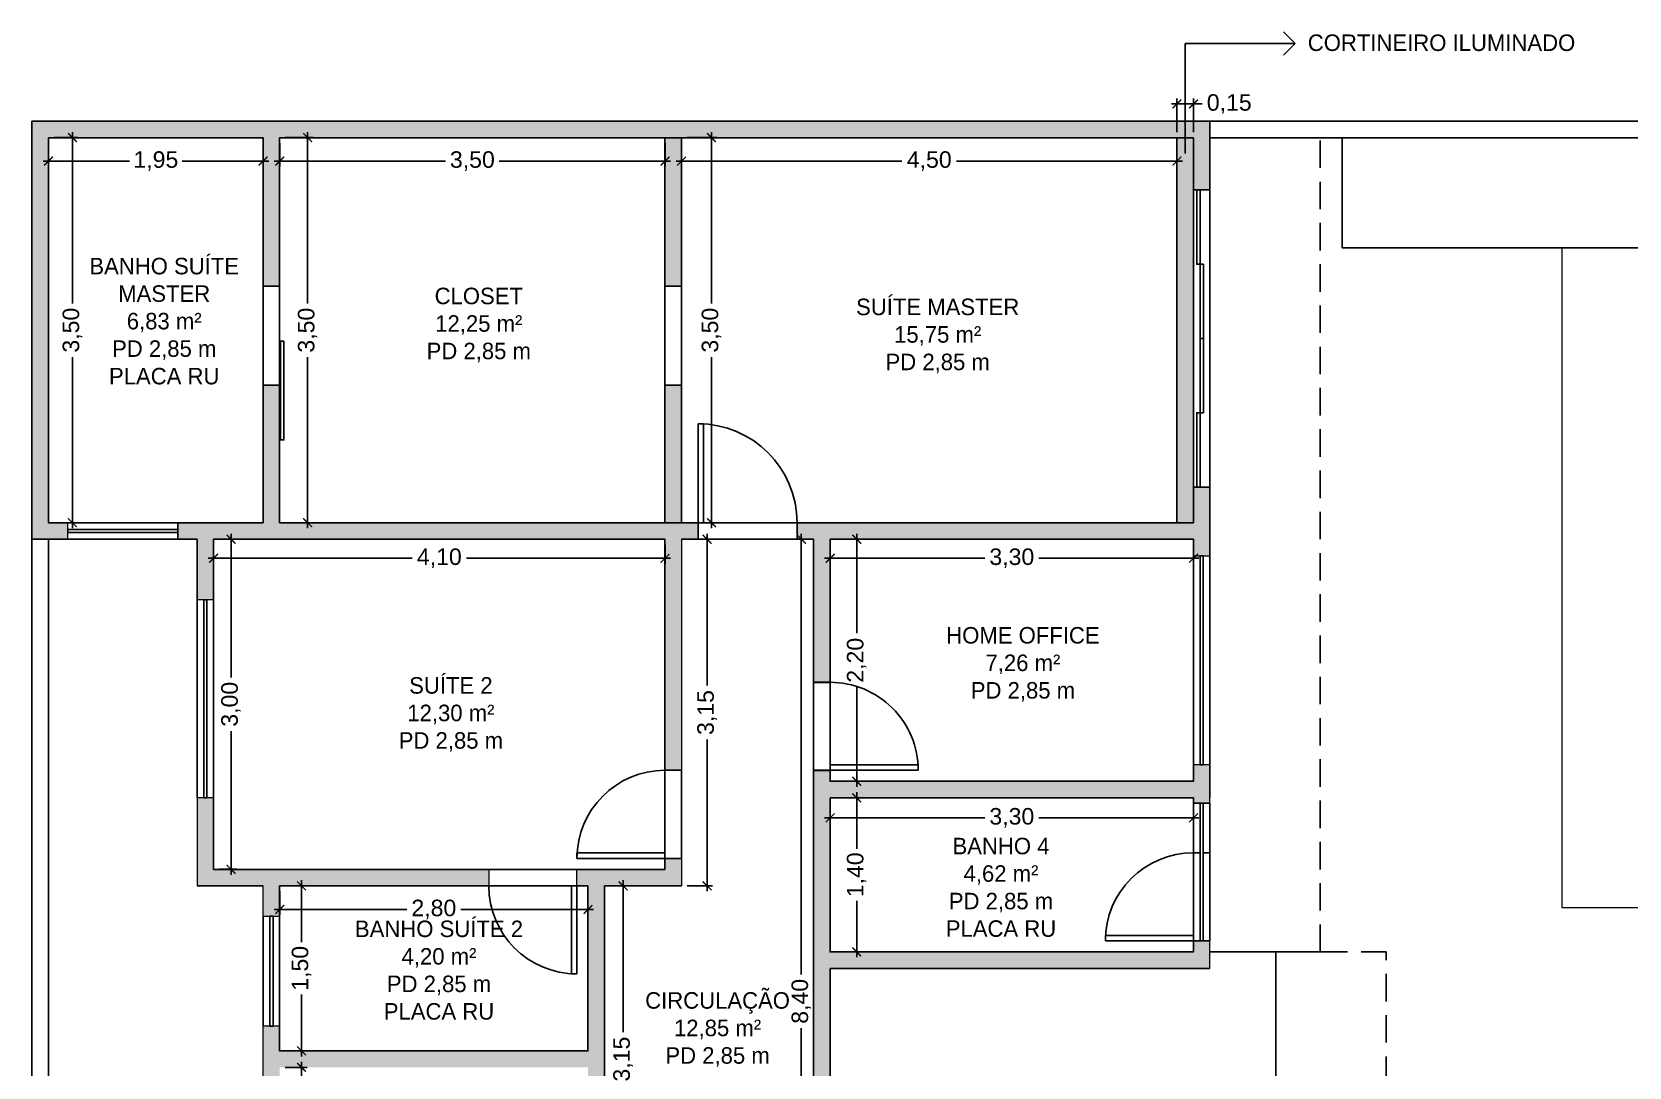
# Model space of a CAD drawing. Header units: metres. Extents: x 2690 to 3939, y 743 to 1123.
# Drawn here: x 3864.04 to 3878.55, y 791.44 to 800.85 of the extents above; entities that cross this region are included whole.
import ezdxf

# ---------------------------------------------------------------- set-up
doc = ezdxf.new("R2010")
doc.units = ezdxf.units.M
doc.set_wipeout_variables(frame=1)
doc.header["$PDMODE"] = 35
doc.linetypes.add('CYPELINEA', pattern=[0])
doc.linetypes.add('HIDDEN', pattern=[0.375, 0.25, -0.125])
for name, color, linetype in [('0-MOLDURA', 2, 'Continuous'), ('001', 1, 'Continuous'), ('01', 1, 'Continuous'), ('02', 2, 'Continuous'), ('03', 3, 'Continuous'), ('04', 4, 'Continuous'), ('_a const_hum', 253, 'Continuous'), ('_parede int', 4, 'Continuous'), ('A CONSTRUIR', 10, 'Continuous'), ('ANOTAÇÕES', 2, 'Continuous'), ('caixilho', 2, 'Continuous'), ('TEXTOS', 3, 'CYPELINEA')]:
    doc.layers.add(name, color=color, linetype=linetype)
doc.layers.add('ALVENARIA', color=4, linetype='Continuous', lineweight=18)
doc.styles.add('ARIAL', font='arial.ttf')
doc.styles.add('ESCALA 1-100', font='GOTHIC.TTF', dxfattribs={"height": 0.15})
doc.dimstyles.new('SALVADOR 1-100 LC', dxfattribs={"dimtxt": 0.15, "dimasz": 0.08, "dimexe": 0.05, "dimexo": 0.05, "dimgap": 0.05, "dimtad": 0, "dimzin": 0, "dimtxsty": 'ARIAL', "dimblk": 'ARCHTICK', "dimcen": 0, "dimdle": 0.05, "dimclrd": 252, "dimclre": 252, "dimclrt": 2, "dimadec": 0, "dimazin": 0, "dimtfac": 1, "dimtofl": 0, "dimtmove": 0, "dimatfit": 3, "dimldrblk": 'OPEN30', "dimfxl": 0, "dimtolj": 1, "dimtzin": 0, "dimlwd": 25, "dimlwe": 25, "dimarcsym": 0})

# ---------------------------------------------------------------- blocks, each defined once
blk = doc.blocks.new('*U4')
at = {"layer": '02'}
for p, q in [((-0.05, 0.8), (-0.05, 0)), ((0, 0.8), (-0.05, 0.8)), ((0, 0), (0, 0.8)), ((-0.05, 0), (0, 0))]:
    blk.add_line(p, q, dxfattribs=at)
at = {"layer": '02', "ltscale": 0.05}
blk.add_arc((0, 0), 0.8, 90, 180, dxfattribs=at)
blk = doc.blocks.new('*U3')
at = {"layer": '02'}
for p, q in [((-0.05, 0.9), (-0.05, 0)), ((0, 0.9), (-0.05, 0.9)), ((0, 0), (0, 0.9)), ((-0.05, 0), (0, 0))]:
    blk.add_line(p, q, dxfattribs=at)
at = {"layer": '02', "ltscale": 0.05}
blk.add_arc((0, 0), 0.9, 90, 180, dxfattribs=at)
blk = doc.blocks.new('*U5')
at = {"layer": '02'}
for p, q in [((0, 0), (0, 0.8)), ((0, 0.8), (0.05, 0.8)), ((0.05, 0.8), (0.05, 0)), ((0.05, 0), (0, 0))]:
    blk.add_line(p, q, dxfattribs=at)
at = {"layer": '02', "ltscale": 0.05}
blk.add_arc((0, 0), 0.8, 0, 90, dxfattribs=at)
blk = doc.blocks.new('_ArchTick')
at = {"color": 0, "linetype": 'ByBlock', "const_width": 0.15}
blk.add_lwpolyline([(-0.5, -0.5), (0.5, 0.5)], dxfattribs=at)
blk = doc.blocks.new('*D657')
at = {"layer": '001', "color": 252, "linetype": 'Continuous', "lineweight": 25, "transparency": 16777216}
for p, q in [((3866.341, 791.436), (3866.539, 791.436)), ((3866.489, 791.486), (3866.489, 790.923)), ((3866.489, 789.886), (3866.489, 790.448)), ((3866.341, 789.936), (3866.539, 789.936))]:
    blk.add_line(p, q, dxfattribs=at)
at = {"layer": 'DEFPOINTS', "color": 0, "transparency": 16777216}
for p in [(3866.291, 791.436), (3866.489, 791.436), (3866.291, 789.936)]:
    blk.add_point(p, dxfattribs=at)
at = {"layer": '001', "color": 252, "lineweight": 25, "transparency": 16777216, "xscale": 0.08, "yscale": 0.08, "zscale": 0.08}
for p, rotation in [((3866.489, 791.436), 90), ((3866.489, 789.936), 270)]:
    blk.add_blockref('_ArchTick', p, dxfattribs=dict(at, rotation=rotation))
at = {"layer": '001', "color": 2, "transparency": 16777216, "insert": (3866.489, 790.686), "char_height": 0.15, "attachment_point": 5, "rotation": 90, "style": 'ARIAL'}
blk.add_mtext('\\A1;1,50', dxfattribs=at)
blk = doc.blocks.new('_Open30')
at = {"color": 0, "linetype": 'ByBlock', "lineweight": -2}
for p, q in [((-1, 0.27), (0, 0)), ((0, 0), (-1, -0.27)), ((0, 0), (-1, 0))]:
    blk.add_line(p, q, dxfattribs=at)
blk = doc.blocks.new('*D659')
at = {"layer": '001', "color": 252, "linetype": 'Continuous', "lineweight": 25, "transparency": 16777216}
for p, q in [((3866.489, 793.136), (3866.489, 792.573)), ((3866.341, 793.086), (3866.539, 793.086)), ((3866.489, 791.536), (3866.489, 792.098)), ((3866.341, 791.586), (3866.539, 791.586))]:
    blk.add_line(p, q, dxfattribs=at)
at = {"layer": 'DEFPOINTS', "color": 0, "transparency": 16777216}
for p in [(3866.291, 793.086), (3866.489, 793.086), (3866.291, 791.586)]:
    blk.add_point(p, dxfattribs=at)
at = {"layer": '001', "color": 252, "lineweight": 25, "transparency": 16777216, "xscale": 0.08, "yscale": 0.08, "zscale": 0.08}
for p, rotation in [((3866.489, 793.086), 90), ((3866.489, 791.586), 270)]:
    blk.add_blockref('_ArchTick', p, dxfattribs=dict(at, rotation=rotation))
at = {"layer": '001', "color": 2, "transparency": 16777216, "insert": (3866.489, 792.336), "char_height": 0.15, "attachment_point": 5, "rotation": 90, "style": 'ARIAL'}
blk.add_mtext('\\A1;1,50', dxfattribs=at)
blk = doc.blocks.new('*D660')
at = {"layer": '001', "color": 252, "linetype": 'Continuous', "lineweight": 25, "transparency": 16777216}
for p, q in [((3866.291, 793.036), (3866.291, 792.821)), ((3869.091, 793.036), (3869.091, 792.821)), ((3866.241, 792.871), (3867.445, 792.871)), ((3869.141, 792.871), (3867.936, 792.871))]:
    blk.add_line(p, q, dxfattribs=at)
at = {"layer": 'DEFPOINTS', "color": 0, "transparency": 16777216}
for p in [(3866.291, 793.086), (3869.091, 793.086), (3869.091, 792.871)]:
    blk.add_point(p, dxfattribs=at)
at = {"layer": '001', "color": 252, "lineweight": 25, "transparency": 16777216, "xscale": 0.08, "yscale": 0.08, "zscale": 0.08, "rotation": 180}
blk.add_blockref('_ArchTick', (3866.291, 792.871), dxfattribs=at)
at = {"layer": '001', "color": 252, "lineweight": 25, "transparency": 16777216, "xscale": 0.08, "yscale": 0.08, "zscale": 0.08}
blk.add_blockref('_ArchTick', (3869.091, 792.871), dxfattribs=at)
at = {"layer": '001', "color": 2, "transparency": 16777216, "insert": (3867.691, 792.871), "char_height": 0.15, "attachment_point": 5, "style": 'ARIAL'}
blk.add_mtext('\\A1;2,80', dxfattribs=at)
blk = doc.blocks.new('*D661')
at = {"layer": '001', "color": 252, "linetype": 'Continuous', "lineweight": 25, "transparency": 16777216}
for p, q in [((3865.741, 796.236), (3865.899, 796.236)), ((3865.849, 796.286), (3865.849, 794.98)), ((3865.849, 793.186), (3865.849, 794.491)), ((3865.741, 793.236), (3865.899, 793.236))]:
    blk.add_line(p, q, dxfattribs=at)
at = {"layer": 'DEFPOINTS', "color": 0, "transparency": 16777216}
for p in [(3865.691, 796.236), (3865.849, 796.236), (3865.691, 793.236)]:
    blk.add_point(p, dxfattribs=at)
at = {"layer": '001', "color": 252, "lineweight": 25, "transparency": 16777216, "xscale": 0.08, "yscale": 0.08, "zscale": 0.08}
for p, rotation in [((3865.849, 796.236), 90), ((3865.849, 793.236), 270)]:
    blk.add_blockref('_ArchTick', p, dxfattribs=dict(at, rotation=rotation))
at = {"layer": '001', "color": 2, "transparency": 16777216, "insert": (3865.849, 794.736), "char_height": 0.15, "attachment_point": 5, "rotation": 90, "style": 'ARIAL'}
blk.add_mtext('\\A1;3,00', dxfattribs=at)
blk = doc.blocks.new('*D662')
at = {"layer": '001', "color": 252, "linetype": 'Continuous', "lineweight": 25, "transparency": 16777216}
for p, q in [((3865.691, 796.186), (3865.691, 796.013)), ((3869.791, 796.186), (3869.791, 796.013)), ((3865.641, 796.063), (3867.493, 796.063)), ((3869.841, 796.063), (3867.988, 796.063))]:
    blk.add_line(p, q, dxfattribs=at)
at = {"layer": 'DEFPOINTS', "color": 0, "transparency": 16777216}
for p in [(3865.691, 796.236), (3869.791, 796.236), (3869.791, 796.063)]:
    blk.add_point(p, dxfattribs=at)
at = {"layer": '001', "color": 252, "lineweight": 25, "transparency": 16777216, "xscale": 0.08, "yscale": 0.08, "zscale": 0.08, "rotation": 180}
blk.add_blockref('_ArchTick', (3865.691, 796.063), dxfattribs=at)
at = {"layer": '001', "color": 252, "lineweight": 25, "transparency": 16777216, "xscale": 0.08, "yscale": 0.08, "zscale": 0.08}
blk.add_blockref('_ArchTick', (3869.791, 796.063), dxfattribs=at)
at = {"layer": '001', "color": 2, "transparency": 16777216, "insert": (3867.741, 796.063), "char_height": 0.15, "attachment_point": 5, "style": 'ARIAL'}
blk.add_mtext('\\A1;4,10', dxfattribs=at)
blk = doc.blocks.new('*D668')
at = {"layer": '001', "color": 252, "linetype": 'Continuous', "lineweight": 25, "transparency": 16777216}
for p, q in [((3869.41, 793.136), (3869.41, 791.756)), ((3869.291, 793.086), (3869.46, 793.086)), ((3869.41, 789.886), (3869.41, 791.265)), ((3869.291, 789.936), (3869.46, 789.936))]:
    blk.add_line(p, q, dxfattribs=at)
at = {"layer": 'DEFPOINTS', "color": 0, "transparency": 16777216}
for p in [(3869.241, 793.086), (3869.41, 793.086), (3869.241, 789.936)]:
    blk.add_point(p, dxfattribs=at)
at = {"layer": '001', "color": 252, "lineweight": 25, "transparency": 16777216, "xscale": 0.08, "yscale": 0.08, "zscale": 0.08}
for p, rotation in [((3869.41, 793.086), 90), ((3869.41, 789.936), 270)]:
    blk.add_blockref('_ArchTick', p, dxfattribs=dict(at, rotation=rotation))
at = {"layer": '001', "color": 2, "transparency": 16777216, "insert": (3869.41, 791.511), "char_height": 0.15, "attachment_point": 5, "rotation": 90, "style": 'ARIAL'}
blk.add_mtext('\\A1;3,15', dxfattribs=at)
blk = doc.blocks.new('*D663')
at = {"layer": '001', "color": 252, "linetype": 'Continuous', "lineweight": 25, "transparency": 16777216}
for p, q in [((3871.091, 796.236), (3870.979, 796.236)), ((3871.029, 796.286), (3871.029, 792.28)), ((3871.029, 787.786), (3871.029, 791.791)), ((3871.091, 787.836), (3870.979, 787.836))]:
    blk.add_line(p, q, dxfattribs=at)
at = {"layer": 'DEFPOINTS', "color": 0, "transparency": 16777216}
for p in [(3871.029, 796.236), (3871.141, 796.236), (3871.141, 787.836)]:
    blk.add_point(p, dxfattribs=at)
at = {"layer": '001', "color": 252, "lineweight": 25, "transparency": 16777216, "xscale": 0.08, "yscale": 0.08, "zscale": 0.08}
for p, rotation in [((3871.029, 796.236), 90), ((3871.029, 787.836), 270)]:
    blk.add_blockref('_ArchTick', p, dxfattribs=dict(at, rotation=rotation))
at = {"layer": '001', "color": 2, "transparency": 16777216, "insert": (3871.029, 792.036), "char_height": 0.15, "attachment_point": 5, "rotation": 90, "style": 'ARIAL'}
blk.add_mtext('\\A1;8,40', dxfattribs=at)
blk = doc.blocks.new('*D664')
at = {"layer": '001', "color": 252, "linetype": 'Continuous', "lineweight": 25, "transparency": 16777216}
for p, q in [((3869.991, 796.236), (3870.223, 796.236)), ((3870.173, 796.286), (3870.173, 794.906)), ((3870.173, 793.036), (3870.173, 794.415)), ((3869.991, 793.086), (3870.223, 793.086))]:
    blk.add_line(p, q, dxfattribs=at)
at = {"layer": 'DEFPOINTS', "color": 0, "transparency": 16777216}
for p in [(3869.941, 796.236), (3870.173, 796.236), (3869.941, 793.086)]:
    blk.add_point(p, dxfattribs=at)
at = {"layer": '001', "color": 252, "lineweight": 25, "transparency": 16777216, "xscale": 0.08, "yscale": 0.08, "zscale": 0.08}
for p, rotation in [((3870.173, 796.236), 90), ((3870.173, 793.086), 270)]:
    blk.add_blockref('_ArchTick', p, dxfattribs=dict(at, rotation=rotation))
at = {"layer": '001', "color": 2, "transparency": 16777216, "insert": (3870.173, 794.661), "char_height": 0.15, "attachment_point": 5, "rotation": 90, "style": 'ARIAL'}
blk.add_mtext('\\A1;3,15', dxfattribs=at)
blk = doc.blocks.new('*D665')
at = {"layer": '001', "color": 252, "linetype": 'Continuous', "lineweight": 25, "transparency": 16777216}
for p, q in [((3871.341, 796.236), (3871.582, 796.236)), ((3871.532, 796.286), (3871.532, 795.382)), ((3871.532, 793.986), (3871.532, 794.89)), ((3871.341, 794.036), (3871.582, 794.036))]:
    blk.add_line(p, q, dxfattribs=at)
at = {"layer": 'DEFPOINTS', "color": 0, "transparency": 16777216}
for p in [(3871.291, 796.236), (3871.532, 796.236), (3871.291, 794.036)]:
    blk.add_point(p, dxfattribs=at)
at = {"layer": '001', "color": 252, "lineweight": 25, "transparency": 16777216, "xscale": 0.08, "yscale": 0.08, "zscale": 0.08}
for p, rotation in [((3871.532, 796.236), 90), ((3871.532, 794.036), 270)]:
    blk.add_blockref('_ArchTick', p, dxfattribs=dict(at, rotation=rotation))
at = {"layer": '001', "color": 2, "transparency": 16777216, "insert": (3871.532, 795.136), "char_height": 0.15, "attachment_point": 5, "rotation": 90, "style": 'ARIAL'}
blk.add_mtext('\\A1;2,20', dxfattribs=at)
blk = doc.blocks.new('*D666')
at = {"layer": '001', "color": 252, "linetype": 'Continuous', "lineweight": 25, "transparency": 16777216}
for p, q in [((3871.291, 796.186), (3871.291, 796.013)), ((3874.591, 796.186), (3874.591, 796.013)), ((3871.241, 796.063), (3872.696, 796.063)), ((3874.641, 796.063), (3873.185, 796.063))]:
    blk.add_line(p, q, dxfattribs=at)
at = {"layer": 'DEFPOINTS', "color": 0, "transparency": 16777216}
for p in [(3871.291, 796.236), (3874.591, 796.236), (3874.591, 796.063)]:
    blk.add_point(p, dxfattribs=at)
at = {"layer": '001', "color": 252, "lineweight": 25, "transparency": 16777216, "xscale": 0.08, "yscale": 0.08, "zscale": 0.08, "rotation": 180}
blk.add_blockref('_ArchTick', (3871.291, 796.063), dxfattribs=at)
at = {"layer": '001', "color": 252, "lineweight": 25, "transparency": 16777216, "xscale": 0.08, "yscale": 0.08, "zscale": 0.08}
blk.add_blockref('_ArchTick', (3874.591, 796.063), dxfattribs=at)
at = {"layer": '001', "color": 2, "transparency": 16777216, "insert": (3872.941, 796.063), "char_height": 0.15, "attachment_point": 5, "style": 'ARIAL'}
blk.add_mtext('\\A1;3,30', dxfattribs=at)
blk = doc.blocks.new('*D667')
at = {"layer": '001', "color": 252, "linetype": 'Continuous', "lineweight": 25, "transparency": 16777216}
for p, q in [((3871.341, 793.886), (3871.582, 793.886)), ((3871.532, 793.936), (3871.532, 793.423)), ((3871.532, 792.436), (3871.532, 792.948)), ((3871.341, 792.486), (3871.582, 792.486))]:
    blk.add_line(p, q, dxfattribs=at)
at = {"layer": 'DEFPOINTS', "color": 0, "transparency": 16777216}
for p in [(3871.291, 793.886), (3871.532, 793.886), (3871.291, 792.486)]:
    blk.add_point(p, dxfattribs=at)
at = {"layer": '001', "color": 252, "lineweight": 25, "transparency": 16777216, "xscale": 0.08, "yscale": 0.08, "zscale": 0.08}
for p, rotation in [((3871.532, 793.886), 90), ((3871.532, 792.486), 270)]:
    blk.add_blockref('_ArchTick', p, dxfattribs=dict(at, rotation=rotation))
at = {"layer": '001', "color": 2, "transparency": 16777216, "insert": (3871.532, 793.186), "char_height": 0.15, "attachment_point": 5, "rotation": 90, "style": 'ARIAL'}
blk.add_mtext('\\A1;1,40', dxfattribs=at)
blk = doc.blocks.new('*D672')
at = {"layer": '001', "color": 252, "linetype": 'Continuous', "lineweight": 25, "transparency": 16777216}
for p, q in [((3871.291, 793.836), (3871.291, 793.654)), ((3874.591, 793.836), (3874.591, 793.654)), ((3871.241, 793.704), (3872.696, 793.704)), ((3874.641, 793.704), (3873.185, 793.704))]:
    blk.add_line(p, q, dxfattribs=at)
at = {"layer": 'DEFPOINTS', "color": 0, "transparency": 16777216}
for p in [(3871.291, 793.886), (3874.591, 793.886), (3874.591, 793.704)]:
    blk.add_point(p, dxfattribs=at)
at = {"layer": '001', "color": 252, "lineweight": 25, "transparency": 16777216, "xscale": 0.08, "yscale": 0.08, "zscale": 0.08, "rotation": 180}
blk.add_blockref('_ArchTick', (3871.291, 793.704), dxfattribs=at)
at = {"layer": '001', "color": 252, "lineweight": 25, "transparency": 16777216, "xscale": 0.08, "yscale": 0.08, "zscale": 0.08}
blk.add_blockref('_ArchTick', (3874.591, 793.704), dxfattribs=at)
at = {"layer": '001', "color": 2, "transparency": 16777216, "insert": (3872.941, 793.704), "char_height": 0.15, "attachment_point": 5, "style": 'ARIAL'}
blk.add_mtext('\\A1;3,30', dxfattribs=at)
blk = doc.blocks.new('*D673')
at = {"layer": '001', "color": 252, "linetype": 'Continuous', "lineweight": 25, "transparency": 16777216}
for p, q in [((3870.213, 799.936), (3870.213, 798.38)), ((3869.991, 799.886), (3870.263, 799.886)), ((3870.213, 796.336), (3870.213, 797.891)), ((3869.991, 796.386), (3870.263, 796.386))]:
    blk.add_line(p, q, dxfattribs=at)
at = {"layer": 'DEFPOINTS', "color": 0, "transparency": 16777216}
for p in [(3869.941, 799.886), (3870.213, 799.886), (3869.941, 796.386)]:
    blk.add_point(p, dxfattribs=at)
at = {"layer": '001', "color": 252, "lineweight": 25, "transparency": 16777216, "xscale": 0.08, "yscale": 0.08, "zscale": 0.08}
for p, rotation in [((3870.213, 799.886), 90), ((3870.213, 796.386), 270)]:
    blk.add_blockref('_ArchTick', p, dxfattribs=dict(at, rotation=rotation))
at = {"layer": '001', "color": 2, "transparency": 16777216, "insert": (3870.213, 798.136), "char_height": 0.15, "attachment_point": 5, "rotation": 90, "style": 'ARIAL'}
blk.add_mtext('\\A1;3,50', dxfattribs=at)
blk = doc.blocks.new('*D674')
at = {"layer": '001', "color": 252, "linetype": 'Continuous', "lineweight": 25, "transparency": 16777216}
for p, q in [((3869.941, 799.836), (3869.941, 799.623)), ((3874.441, 799.836), (3874.441, 799.623)), ((3869.891, 799.673), (3871.943, 799.673)), ((3874.491, 799.673), (3872.438, 799.673))]:
    blk.add_line(p, q, dxfattribs=at)
at = {"layer": 'DEFPOINTS', "color": 0, "transparency": 16777216}
for p in [(3869.941, 799.886), (3874.441, 799.886), (3874.441, 799.673)]:
    blk.add_point(p, dxfattribs=at)
at = {"layer": '001', "color": 252, "lineweight": 25, "transparency": 16777216, "xscale": 0.08, "yscale": 0.08, "zscale": 0.08, "rotation": 180}
blk.add_blockref('_ArchTick', (3869.941, 799.673), dxfattribs=at)
at = {"layer": '001', "color": 252, "lineweight": 25, "transparency": 16777216, "xscale": 0.08, "yscale": 0.08, "zscale": 0.08}
blk.add_blockref('_ArchTick', (3874.441, 799.673), dxfattribs=at)
at = {"layer": '001', "color": 2, "transparency": 16777216, "insert": (3872.191, 799.673), "char_height": 0.15, "attachment_point": 5, "style": 'ARIAL'}
blk.add_mtext('\\A1;4,50', dxfattribs=at)
blk = doc.blocks.new('*D675')
at = {"layer": '001', "color": 252, "linetype": 'Continuous', "lineweight": 25, "transparency": 16777216}
for p, q in [((3866.291, 799.836), (3866.291, 799.623)), ((3869.791, 799.836), (3869.791, 799.623)), ((3866.241, 799.673), (3867.796, 799.673)), ((3869.841, 799.673), (3868.285, 799.673))]:
    blk.add_line(p, q, dxfattribs=at)
at = {"layer": 'DEFPOINTS', "color": 0, "transparency": 16777216}
for p in [(3866.291, 799.886), (3869.791, 799.886), (3869.791, 799.673)]:
    blk.add_point(p, dxfattribs=at)
at = {"layer": '001', "color": 252, "lineweight": 25, "transparency": 16777216, "xscale": 0.08, "yscale": 0.08, "zscale": 0.08, "rotation": 180}
blk.add_blockref('_ArchTick', (3866.291, 799.673), dxfattribs=at)
at = {"layer": '001', "color": 252, "lineweight": 25, "transparency": 16777216, "xscale": 0.08, "yscale": 0.08, "zscale": 0.08}
blk.add_blockref('_ArchTick', (3869.791, 799.673), dxfattribs=at)
at = {"layer": '001', "color": 2, "transparency": 16777216, "insert": (3868.041, 799.673), "char_height": 0.15, "attachment_point": 5, "style": 'ARIAL'}
blk.add_mtext('\\A1;3,50', dxfattribs=at)
blk = doc.blocks.new('*D676')
at = {"layer": '001', "color": 252, "linetype": 'Continuous', "lineweight": 25, "transparency": 16777216}
for p, q in [((3866.545, 799.936), (3866.545, 798.38)), ((3866.341, 799.886), (3866.595, 799.886)), ((3866.545, 796.336), (3866.545, 797.891)), ((3866.341, 796.386), (3866.595, 796.386))]:
    blk.add_line(p, q, dxfattribs=at)
at = {"layer": 'DEFPOINTS', "color": 0, "transparency": 16777216}
for p in [(3866.291, 799.886), (3866.291, 796.386), (3866.545, 796.386)]:
    blk.add_point(p, dxfattribs=at)
at = {"layer": '001', "color": 252, "lineweight": 25, "transparency": 16777216, "xscale": 0.08, "yscale": 0.08, "zscale": 0.08}
for p, rotation in [((3866.545, 799.886), 90), ((3866.545, 796.386), 270)]:
    blk.add_blockref('_ArchTick', p, dxfattribs=dict(at, rotation=rotation))
at = {"layer": '001', "color": 2, "transparency": 16777216, "insert": (3866.545, 798.136), "char_height": 0.15, "attachment_point": 5, "rotation": 90, "style": 'ARIAL'}
blk.add_mtext('\\A1;3,50', dxfattribs=at)
blk = doc.blocks.new('*D677')
at = {"layer": '001', "color": 252, "linetype": 'Continuous', "lineweight": 25, "transparency": 16777216}
for p, q in [((3864.191, 799.836), (3864.191, 799.623)), ((3866.141, 799.836), (3866.141, 799.623)), ((3864.141, 799.673), (3864.927, 799.673)), ((3866.191, 799.673), (3865.404, 799.673))]:
    blk.add_line(p, q, dxfattribs=at)
at = {"layer": 'DEFPOINTS', "color": 0, "transparency": 16777216}
for p in [(3864.191, 799.886), (3866.141, 799.886), (3866.141, 799.673)]:
    blk.add_point(p, dxfattribs=at)
at = {"layer": '001', "color": 252, "lineweight": 25, "transparency": 16777216, "xscale": 0.08, "yscale": 0.08, "zscale": 0.08, "rotation": 180}
blk.add_blockref('_ArchTick', (3864.191, 799.673), dxfattribs=at)
at = {"layer": '001', "color": 252, "lineweight": 25, "transparency": 16777216, "xscale": 0.08, "yscale": 0.08, "zscale": 0.08}
blk.add_blockref('_ArchTick', (3866.141, 799.673), dxfattribs=at)
at = {"layer": '001', "color": 2, "transparency": 16777216, "insert": (3865.166, 799.673), "char_height": 0.15, "attachment_point": 5, "style": 'ARIAL'}
blk.add_mtext('\\A1;1,95', dxfattribs=at)
blk = doc.blocks.new('*D678')
at = {"layer": '001', "color": 252, "linetype": 'Continuous', "lineweight": 25, "transparency": 16777216}
for p, q in [((3864.408, 799.936), (3864.408, 798.38)), ((3864.241, 799.886), (3864.458, 799.886)), ((3864.408, 796.336), (3864.408, 797.891)), ((3864.241, 796.386), (3864.458, 796.386))]:
    blk.add_line(p, q, dxfattribs=at)
at = {"layer": 'DEFPOINTS', "color": 0, "transparency": 16777216}
for p in [(3864.191, 799.886), (3864.191, 796.386), (3864.408, 796.386)]:
    blk.add_point(p, dxfattribs=at)
at = {"layer": '001', "color": 252, "lineweight": 25, "transparency": 16777216, "xscale": 0.08, "yscale": 0.08, "zscale": 0.08}
for p, rotation in [((3864.408, 799.886), 90), ((3864.408, 796.386), 270)]:
    blk.add_blockref('_ArchTick', p, dxfattribs=dict(at, rotation=rotation))
at = {"layer": '001', "color": 2, "transparency": 16777216, "insert": (3864.408, 798.136), "char_height": 0.15, "attachment_point": 5, "rotation": 90, "style": 'ARIAL'}
blk.add_mtext('\\A1;3,50', dxfattribs=at)
blk = doc.blocks.new('*D679')
at = {"layer": '001', "color": 252, "linetype": 'Continuous', "lineweight": 25, "transparency": 16777216}
for p, q in [((3874.441, 799.936), (3874.441, 800.242)), ((3874.591, 799.936), (3874.591, 800.242)), ((3874.391, 800.192), (3874.591, 800.192)), ((3874.591, 800.192), (3874.671, 800.192))]:
    blk.add_line(p, q, dxfattribs=at)
at = {"layer": 'DEFPOINTS', "color": 0, "transparency": 16777216}
for p in [(3874.591, 800.192), (3874.441, 799.886), (3874.591, 799.886)]:
    blk.add_point(p, dxfattribs=at)
at = {"layer": '001', "color": 252, "lineweight": 25, "transparency": 16777216, "xscale": 0.08, "yscale": 0.08, "zscale": 0.08, "rotation": 180}
blk.add_blockref('_ArchTick', (3874.441, 800.192), dxfattribs=at)
at = {"layer": '001', "color": 252, "lineweight": 25, "transparency": 16777216, "xscale": 0.08, "yscale": 0.08, "zscale": 0.08}
blk.add_blockref('_ArchTick', (3874.591, 800.192), dxfattribs=at)
at = {"layer": '001', "color": 2, "transparency": 16777216, "insert": (3874.916, 800.192), "char_height": 0.15, "attachment_point": 5, "style": 'ARIAL'}
blk.add_mtext('\\A1;0,15', dxfattribs=at)

msp = doc.modelspace()

# ---------------------------------------------------------------- hatches: boundary and pattern name
at = {"layer": '001', "true_color": 0xf8d731}
h = msp.add_hatch(color=40, dxfattribs=at)
h.dxf.hatch_style = 1
h.paths.add_polyline_path([(3874.5906, 799.8857), (3874.4406, 799.8857), (3874.4406, 796.3857), (3874.5906, 796.3857)])
at = {"layer": 'A CONSTRUIR'}
h = msp.add_hatch(color=256, dxfattribs=at)
h.dxf.hatch_style = 1
h.paths.add_polyline_path([(3874.7406, 800.0357), (3867.2406, 800.0357), (3864.0406, 800.0357), (3864.0406, 796.2357), (3864.3656, 796.2357), (3864.3656, 796.3857), (3864.1906, 796.3857), (3864.1906, 799.8857), (3866.1406, 799.8857), (3866.1406, 798.5357), (3866.2906, 798.5357), (3866.2906, 799.8857), (3874.5906, 799.8857), (3874.5906, 799.4107), (3874.7406, 799.4107)])
h = msp.add_hatch(color=256, dxfattribs=at)
h.dxf.hatch_style = 1
h.paths.add_polyline_path([(3869.9406, 799.8857), (3869.7906, 799.8857), (3869.7906, 798.5357), (3869.9406, 798.5357)])
h = msp.add_hatch(color=256, dxfattribs=at)
h.dxf.hatch_style = 1
h.paths.add_polyline_path([(3870.0906, 796.3857), (3869.9406, 796.3857), (3866.2906, 796.3857), (3866.2906, 797.6357), (3866.1406, 797.6357), (3866.1406, 796.3857), (3865.3656, 796.3857), (3865.3656, 796.2357), (3865.5406, 796.2357), (3865.5406, 795.6857), (3865.6906, 795.6857), (3865.6906, 796.2357), (3869.7906, 796.2357), (3869.7906, 794.1357), (3869.9406, 794.1357), (3869.9406, 796.2357), (3870.0906, 796.2357)])
h = msp.add_hatch(color=256, dxfattribs=at)
h.dxf.hatch_style = 1
h.paths.add_polyline_path([(3869.9406, 797.6357), (3869.7906, 797.6357), (3869.7906, 796.3857), (3869.9406, 796.3857)])
h = msp.add_hatch(color=256, dxfattribs=at)
h.dxf.hatch_style = 1
h.paths.add_polyline_path([(3874.7406, 796.7107), (3874.5906, 796.7107), (3874.5906, 796.3857), (3871.1906, 796.3857), (3870.9906, 796.3857), (3870.9906, 796.2357), (3871.1406, 796.2357), (3871.1406, 794.9357), (3871.2906, 794.9357), (3871.2906, 796.2357), (3874.5906, 796.2357), (3874.5906, 796.0857), (3874.7406, 796.0857), (3874.7406, 796.2357)])
h = msp.add_hatch(color=256, dxfattribs=at)
h.dxf.hatch_style = 1
h.paths.add_polyline_path([(3874.7406, 794.1857), (3874.5906, 794.1857), (3874.5906, 794.0357), (3871.2906, 794.0357), (3871.2906, 794.1357), (3871.1406, 794.1357), (3871.1406, 787.8357), (3870.9406, 787.8357), (3870.9406, 787.6857), (3871.9906, 787.6857), (3871.9906, 787.8357), (3871.2906, 787.8357), (3871.2906, 792.3357), (3874.7406, 792.3357), (3874.7406, 792.5857), (3874.5906, 792.5857), (3874.5906, 792.4857), (3871.2906, 792.4857), (3871.2906, 793.8857), (3874.5906, 793.8857), (3874.5906, 793.8357), (3874.7406, 793.8357), (3874.7406, 793.9857)])
h = msp.add_hatch(color=256, dxfattribs=at)
h.dxf.hatch_style = 1
h.paths.add_polyline_path([(3868.1906, 793.2357), (3865.6906, 793.2357), (3865.6906, 793.8857), (3865.5406, 793.8857), (3865.5406, 793.0857), (3866.1406, 793.0857), (3866.1406, 792.8107), (3866.2906, 792.8107), (3866.2906, 793.0857), (3868.1906, 793.0857)])
h = msp.add_hatch(color=256, dxfattribs=at)
h.dxf.hatch_style = 1
h.paths.add_polyline_path([(3869.9406, 793.3357), (3869.7906, 793.3357), (3869.7906, 793.2357), (3868.9906, 793.2357), (3868.9906, 793.0857), (3869.0906, 793.0857), (3869.0906, 791.5857), (3866.2906, 791.5857), (3866.2906, 791.8107), (3866.1406, 791.8107), (3866.1406, 791.1607), (3866.2906, 791.1607), (3866.2906, 791.4357), (3869.0906, 791.4357), (3869.0906, 789.9357), (3868.9906, 789.9357), (3868.9906, 789.7857), (3869.7906, 789.7857), (3869.7906, 789.6857), (3869.9406, 789.6857), (3869.9406, 789.9357), (3869.2406, 789.9357), (3869.2406, 793.0857), (3869.9406, 793.0857)])

# ---------------------------------------------------------------- linework, layer by layer
at = {"layer": '0-MOLDURA'}
msp.add_line((3875.9406, 800.0357), (3874.7406, 800.0357), dxfattribs=at)
at = {"layer": '001'}
for p, q in [((3875.4082, 800.8469), (3875.5143, 800.7408)), ((3874.5143, 799.7408), (3874.5143, 800.7408)), ((3874.5143, 800.7408), (3875.5143, 800.7408)), ((3875.4082, 800.6347), (3875.5143, 800.7408))]:
    msp.add_line(p, q, dxfattribs=at)
for points in [[(3866.2906, 796.3857), (3869.7906, 796.3857), (3869.7906, 799.8857), (3866.2906, 799.8857)], [(3869.9406, 799.8857), (3874.4406, 799.8857), (3874.4406, 796.3857), (3869.9406, 796.3857)], [(3874.5906, 796.3857), (3874.5906, 799.8857), (3874.4406, 799.8857), (3874.4406, 796.3857)], [(3865.6906, 793.2357), (3869.7906, 793.2357), (3869.7906, 796.2357), (3865.6906, 796.2357)]]:
    msp.add_lwpolyline(points, close=True, dxfattribs=at)
msp.add_lwpolyline([(3869.9406, 789.9357), (3869.9406, 787.8357), (3871.1406, 787.8357), (3871.1406, 796.2357), (3869.9406, 796.2357)], dxfattribs=at)
at = {"layer": '01'}
for p, q in [((3874.5906, 792.5857), (3874.5906, 793.8357)), ((3874.7406, 793.8357), (3874.7406, 792.5857)), ((3866.1406, 791.8107), (3866.1406, 792.8107)), ((3866.2906, 792.8107), (3866.2906, 791.8107))]:
    msp.add_line(p, q, dxfattribs=at)
for points in [[(3882.2406, 798.8857), (3875.9406, 798.8857), (3875.9406, 799.8857), (3882.2406, 799.8857)], [(3869.7906, 798.5357), (3869.7906, 797.6357), (3869.9406, 797.6357), (3869.9406, 798.5357)], [(3870.9906, 796.3857), (3870.0906, 796.3857), (3870.0906, 796.2357), (3870.9906, 796.2357)], [(3871.2905, 794.1347), (3871.2905, 794.9347), (3871.1405, 794.9347), (3871.1405, 794.1347)], [(3869.7906, 793.3357), (3869.7906, 794.1357), (3869.9406, 794.1357), (3869.9406, 793.3357)]]:
    msp.add_lwpolyline(points, close=True, dxfattribs=at)
at = {"layer": '02'}
msp.add_lwpolyline([(3886.7606, 800.0357), (3864.0406, 800.0357), (3864.0406, 770.0357), (3866.9006, 770.0357, 0.2126278), (3875.2629, 775.297)], format="xyb", close=True, dxfattribs=at)
at = {"layer": '02', "ltscale": 0.05, "flags": 128}
msp.add_lwpolyline([(3865.6006, 793.8857), (3865.6006, 795.6857), (3865.6306, 795.6857), (3865.6306, 793.8857)], close=True, dxfattribs=at)
at = {"layer": '03'}
for p, q in [((3874.7406, 800.0357), (3886.7606, 800.0357)), ((3886.5265, 799.8857), (3874.7406, 799.8857)), ((3864.0406, 796.2357), (3864.0406, 780.2857)), ((3864.1906, 780.2857), (3864.1906, 796.2357)), ((3875.3406, 792.3357), (3875.3406, 792.4857)), ((3875.3406, 787.8357), (3875.3406, 792.3357))]:
    msp.add_line(p, q, dxfattribs=at)
at = {"layer": '04'}
for p, q in [((3864.0406, 800.0357), (3874.7406, 800.0357)), ((3874.7406, 800.0357), (3874.7406, 799.4107)), ((3866.1406, 799.8857), (3866.1406, 798.5357)), ((3866.2906, 799.8857), (3866.2906, 798.5357)), ((3869.7906, 799.8857), (3869.7906, 798.5357)), ((3869.9406, 799.8857), (3869.9406, 798.5357)), ((3874.5906, 799.8857), (3874.5906, 799.4107)), ((3866.1406, 798.5357), (3866.2906, 798.5357)), ((3869.7906, 798.5357), (3869.9406, 798.5357)), ((3866.1406, 797.6357), (3866.1406, 796.3857)), ((3866.1406, 797.6357), (3866.2906, 797.6357)), ((3866.2906, 797.6357), (3866.2906, 796.3857)), ((3869.7906, 797.6357), (3869.7906, 796.3857)), ((3869.7906, 797.6357), (3869.9406, 797.6357)), ((3869.9406, 797.6357), (3869.9406, 796.3857)), ((3874.5906, 796.7107), (3874.5906, 796.3857)), ((3874.7406, 796.7107), (3874.7406, 796.2357)), ((3864.1906, 796.3857), (3864.3656, 796.3857)), ((3865.3656, 796.3857), (3866.1406, 796.3857)), ((3865.3656, 796.2357), (3865.3656, 796.3857)), ((3866.2906, 796.3857), (3869.9406, 796.3857)), ((3869.9406, 796.3857), (3869.9406, 796.3857)), ((3871.1406, 796.3857), (3874.5906, 796.3857)), ((3864.0406, 796.2357), (3864.3656, 796.2357)), ((3865.3656, 796.2357), (3865.5406, 796.2357)), ((3865.5406, 796.2357), (3865.5406, 795.6857)), ((3865.6906, 796.2357), (3869.7906, 796.2357)), ((3865.6906, 796.2357), (3865.6906, 795.6857)), ((3869.7906, 796.2357), (3869.7906, 794.1357)), ((3874.5906, 796.2357), (3874.5906, 796.0857)), ((3874.7406, 796.2357), (3874.7406, 796.0857)), ((3865.5406, 796.1357), (3865.5406, 796.1357)), ((3871.2906, 794.9357), (3871.1406, 794.9357)), ((3871.2906, 794.1357), (3871.1406, 794.1357)), ((3871.2906, 794.0357), (3871.2906, 794.1357)), ((3874.5906, 794.1857), (3874.5906, 794.0357)), ((3874.7406, 794.1857), (3874.7406, 793.8857)), ((3871.2906, 794.0357), (3874.5906, 794.0357)), ((3869.7906, 793.3357), (3869.7906, 793.2357)), ((3874.5906, 793.3857), (3874.7406, 793.3857)), ((3865.6906, 793.2357), (3868.1906, 793.2357)), ((3868.9906, 793.2357), (3869.7906, 793.2357)), ((3865.5406, 793.0857), (3866.1406, 793.0857)), ((3866.2906, 793.0857), (3868.1906, 793.0857)), ((3868.9906, 793.0857), (3869.0906, 793.0857)), ((3869.0906, 793.0857), (3869.0906, 791.5857)), ((3869.2406, 793.0857), (3869.2406, 789.9357)), ((3869.2406, 793.0857), (3869.9406, 793.0857)), ((3874.5906, 792.5857), (3874.7406, 792.5857)), ((3871.2906, 792.4857), (3874.5906, 792.4857)), ((3866.2906, 791.5857), (3869.0906, 791.5857)), ((3866.2906, 791.5857), (3866.2906, 791.5857))]:
    msp.add_line(p, q, dxfattribs=at)
at = {"layer": '_a const_hum', "color": 4}
for p, q in [((3864.1906, 799.8857), (3866.1406, 799.8857)), ((3866.2906, 799.8857), (3874.5906, 799.8857)), ((3874.7406, 799.4107), (3874.5906, 799.4107)), ((3874.7406, 796.7107), (3874.5906, 796.7107)), ((3869.9406, 796.3857), (3870.0906, 796.3857)), ((3870.9906, 796.3857), (3871.1406, 796.3857)), ((3871.1406, 796.3857), (3871.1406, 796.3857)), ((3869.9406, 796.2357), (3870.0906, 796.2357)), ((3870.9906, 796.2357), (3871.1406, 796.2357)), ((3871.1406, 794.9357), (3871.1406, 796.2357)), ((3871.2906, 796.2357), (3871.2906, 794.9357)), ((3871.2906, 796.2357), (3874.5906, 796.2357)), ((3874.7406, 796.2357), (3874.7406, 796.2357)), ((3871.1406, 794.1357), (3871.1406, 787.8357)), ((3871.2906, 794.1357), (3871.2906, 794.0357)), ((3871.2906, 793.8857), (3871.2906, 792.4857)), ((3871.2906, 793.8857), (3874.5906, 793.8857)), ((3874.7406, 793.8857), (3874.7406, 793.8857)), ((3865.6906, 793.5357), (3865.6906, 793.5357)), ((3871.2906, 792.3357), (3871.2906, 787.8357)), ((3871.2906, 792.3357), (3874.7406, 792.3357))]:
    msp.add_line(p, q, dxfattribs=at)
at = {"layer": '_a const_hum', "color": 3, "linetype": 'HIDDEN'}
for p, q in [((3875.7406, 792.4857), (3875.7406, 799.8857)), ((3875.7406, 792.4857), (3876.3406, 792.4857)), ((3876.3406, 778.5357), (3876.3406, 792.4857))]:
    msp.add_line(p, q, dxfattribs=at)
at = {"layer": '_a const_hum', "color": 1}
for p, q in [((3874.5906, 796.7107), (3874.5906, 799.4107)), ((3874.7406, 799.4107), (3874.7406, 796.7107)), ((3864.3656, 796.3857), (3865.3656, 796.3857)), ((3865.3656, 796.2357), (3864.3656, 796.2357)), ((3874.5906, 794.1857), (3874.5906, 796.0857)), ((3874.7406, 796.0857), (3874.7406, 794.1857)), ((3865.5406, 793.8857), (3865.5406, 795.6857)), ((3865.6906, 795.6857), (3865.6906, 793.8857))]:
    msp.add_line(p, q, dxfattribs=at)
at = {"layer": '_parede int'}
for p, q in [((3864.0406, 800.0357), (3864.0406, 796.2357)), ((3864.1906, 799.8857), (3864.1906, 796.3857))]:
    msp.add_line(p, q, dxfattribs=at)
at = {"layer": 'ALVENARIA', "color": 2, "linetype": 'HIDDEN'}
msp.add_line((3875.9406, 800.0357), (3874.7406, 800.0357), dxfattribs=at)
at = {"layer": 'ALVENARIA', "lineweight": 18}
for p, q in [((3864.3656, 796.2357), (3864.3656, 796.3857)), ((3874.5906, 793.3857), (3874.7406, 793.3857)), ((3866.1406, 792.8107), (3866.2906, 792.8107)), ((3874.7406, 792.5857), (3874.5906, 792.5857)), ((3866.2906, 791.8107), (3866.1406, 791.8107))]:
    msp.add_line(p, q, dxfattribs=at)
at = {"layer": 'ALVENARIA', "color": 4}
for p, q in [((3869.9406, 796.3857), (3869.9406, 796.3857)), ((3870.0906, 796.3857), (3870.0906, 796.2357)), ((3870.9906, 796.2357), (3870.9906, 796.3857)), ((3869.9406, 796.2357), (3869.9406, 794.1357)), ((3869.7906, 794.1357), (3869.9406, 794.1357)), ((3869.9406, 793.3357), (3869.7906, 793.3357)), ((3869.9406, 793.3357), (3869.9406, 793.0857)), ((3868.1906, 793.2357), (3868.1906, 793.0857)), ((3868.9906, 793.0857), (3868.9906, 793.2357))]:
    msp.add_line(p, q, dxfattribs=at)
at = {"layer": 'ALVENARIA'}
for p, q in [((3865.6906, 795.6857), (3865.5406, 795.6857)), ((3865.6906, 793.8857), (3865.5406, 793.8857)), ((3865.5406, 793.8857), (3865.5406, 793.0857)), ((3865.6906, 793.2357), (3865.6906, 793.8857)), ((3874.5906, 793.3857), (3874.5906, 793.8857)), ((3874.7406, 793.3857), (3874.7406, 793.8857)), ((3866.1406, 792.8107), (3866.1406, 793.0857)), ((3866.2906, 792.8107), (3866.2906, 793.0857)), ((3874.5906, 792.4857), (3874.5906, 792.5857)), ((3874.7406, 792.3357), (3874.7406, 792.5857)), ((3866.1406, 791.1607), (3866.1406, 791.8107)), ((3866.2906, 791.5857), (3866.2906, 791.8107))]:
    msp.add_line(p, q, dxfattribs=at)
msp.add_lwpolyline([(3877.9406, 792.8857), (3877.9406, 798.8857), (3881.7406, 798.8857), (3881.7406, 792.8857), (3877.9406, 792.8857)], dxfattribs=at)
at = {"layer": 'ANOTAÇÕES', "color": 3}
msp.add_line((3874.7406, 792.4857), (3875.7406, 792.4857), dxfattribs=at)
at = {"layer": 'caixilho'}
for points in [[(3874.6509, 799.4107), (3874.6209, 799.4107), (3874.6209, 798.7357), (3874.6509, 798.7357)], [(3874.6809, 798.7357), (3874.6509, 798.7357), (3874.6509, 798.0607), (3874.6809, 798.0607)], [(3866.2994, 797.1382), (3866.3294, 797.1382), (3866.3294, 798.0352), (3866.2994, 798.0352)], [(3874.6809, 798.0607), (3874.6509, 798.0607), (3874.6509, 797.3857), (3874.6809, 797.3857)], [(3874.6509, 797.3857), (3874.6209, 797.3857), (3874.6209, 796.7107), (3874.6509, 796.7107)]]:
    msp.add_lwpolyline(points, close=True, dxfattribs=at)

# ---------------------------------------------------------------- block references
at = {"layer": '02', "ltscale": 0.05, "xscale": -1}
msp.add_blockref('*U3', (3870.0906, 796.3857), dxfattribs=at)
at = {"layer": '02', "ltscale": 0.05}
for name, p, rotation in [('*U4', (3871.2906, 794.1357), 270.0000000000229), ('*U5', (3874.5906, 792.5857), 90.00000000000001)]:
    msp.add_blockref(name, p, dxfattribs=dict(at, rotation=rotation))
at = {"layer": '02', "ltscale": 0.05, "xscale": -1}
for p, rotation in [((3869.7906, 793.3357), 90), ((3868.9906, 793.0857), 180)]:
    msp.add_blockref('*U4', p, dxfattribs=dict(at, rotation=rotation))

# ---------------------------------------------------------------- texts
at = {"layer": '001', "insert": (3875.3119, 800.8237), "char_height": 0.15, "attachment_point": 1, "style": 'ESCALA 1-100'}
msp.add_mtext_dynamic_manual_height_columns('\\pxqc;CORTINEIRO ILUMINADO', width=3.064394, gutter_width=12.5, heights=[0], dxfattribs=at)
at = {"layer": 'TEXTOS', "char_height": 0.15, "attachment_point": 1, "style": 'ESCALA 1-100'}
for s, width, insert in [('\\pxqc;BANHO SUÍTE MASTER^J6,83 m² ^JPD 2,85 m^JPLACA RU', 1.786181, (3864.3489, 798.7936)), ('\\pxqc;CLOSET^J12,25 m² ^JPD 2,85 m', 3.064394, (3866.5672, 798.5222)), ('\\pxqc;SUÍTE MASTER^J15,75 m² ^JPD 2,85 m', 3.064394, (3870.7355, 798.4226)), ('\\pxqc;HOME OFFICE^J7,26 m² ^JPD 2,85 m', 3.064394, (3871.5098, 795.4379)), ('\\pxqc;SUÍTE 2^J12,30 m² ^JPD 2,85 m', 3.064394, (3866.3138, 794.9824)), ('\\pxqc;BANHO 4^J4,62 m² ^JPD 2,85 m^JPLACA RU', 3.064394, (3871.3105, 793.5226)), ('\\pxqc;BANHO SUÍTE 2^J4,20 m² ^JPD 2,85 m^JPLACA RU', 3.064394, (3866.2057, 792.77)), ('\\pxqc;CIRCULAÇÃO^J12,85 m² ^JPD 2,85 m', 3.064394, (3868.7361, 792.1193))]:
    msp.add_mtext_dynamic_manual_height_columns(s, width=width, gutter_width=12.5, heights=[0], dxfattribs=dict(at, insert=insert))

# ---------------------------------------------------------------- dimensions: what is measured, and where the dimension line sits
at = {"layer": '001'}
for base, p1, p2, picture, middle in [((3874.5906, 800.1924), (3874.4406, 799.8857), (3874.5906, 799.8857), '*D679', (3874.9159, 800.1924)), ((3866.1406, 799.6731), (3864.1906, 799.8857), (3866.1406, 799.8857), '*D677', (3865.1656, 799.6731)), ((3869.7906, 799.6731), (3866.2906, 799.8857), (3869.7906, 799.8857), '*D675', (3868.0406, 799.6731)), ((3874.4406, 799.6731), (3869.9406, 799.8857), (3874.4406, 799.8857), '*D674', (3872.1906, 799.6731)), ((3869.7906, 796.0633), (3865.6906, 796.2357), (3869.7906, 796.2357), '*D662', (3867.7406, 796.0633))]:
    dim = msp.add_linear_dim(base=base, p1=p1, p2=p2, dimstyle='SALVADOR 1-100 LC', dxfattribs=at)
    dim.commit()
    dim.dimension.update_dxf_attribs({"geometry": picture, "text_midpoint": middle})
for base, p1, p2, picture, middle in [((3866.5455, 796.3857), (3866.2906, 799.8857), (3866.2906, 796.3857), '*D676', (3866.5455, 798.1357)), ((3870.213, 799.8857), (3869.9406, 796.3857), (3869.9406, 799.8857), '*D673', (3870.213, 798.1357)), ((3865.8493, 796.2357), (3865.6906, 793.2357), (3865.6906, 796.2357), '*D661', (3865.8493, 794.7357)), ((3870.1735, 796.2357), (3869.9406, 793.0857), (3869.9406, 796.2357), '*D664', (3870.1735, 794.6607)), ((3871.0287, 796.2357), (3871.1406, 787.8357), (3871.1406, 796.2357), '*D663', (3871.0287, 792.0357)), ((3871.5316, 796.2357), (3871.2906, 794.0357), (3871.2906, 796.2357), '*D665', (3871.5316, 795.1357)), ((3871.5316, 793.8857), (3871.2906, 792.4857), (3871.2906, 793.8857), '*D667', (3871.5316, 793.1857)), ((3869.4105, 793.0857), (3869.2406, 789.9357), (3869.2406, 793.0857), '*D668', (3869.4105, 791.5107)), ((3866.4895, 791.4357), (3866.2906, 789.9357), (3866.2906, 791.4357), '*D657', (3866.4895, 790.6857))]:
    dim = msp.add_linear_dim(base=base, p1=p1, p2=p2, angle=90, dimstyle='SALVADOR 1-100 LC', dxfattribs=at)
    dim.commit()
    dim.dimension.update_dxf_attribs({"geometry": picture, "text_midpoint": middle})

# ---------------------------------------------------------------- next in the draw order: wipeouts: each hides what was drawn before it
at = {"color": 255}
msp.add_wipeout([(3865.3656, 796.2957), (3864.3656, 796.2957), (3864.3656, 796.3257), (3865.3656, 796.3257)], dxfattribs=at).dxf.layer = '01'
at = {"ltscale": 0.05}
for points in [[(3874.6506, 794.1857), (3874.6506, 796.0857), (3874.6806, 796.0857), (3874.6806, 794.1857)], [(3874.6506, 792.5857), (3874.6506, 793.8357), (3874.6806, 793.8357), (3874.6806, 792.5857)], [(3866.2006, 791.8107), (3866.2006, 792.8107), (3866.2306, 792.8107), (3866.2306, 791.8107)]]:
    msp.add_wipeout(points, dxfattribs=at).dxf.layer = '02'

# ---------------------------------------------------------------- next in the draw order: linework, layer by layer
at = {"layer": '001'}
for points in [[(3864.1906, 799.8857), (3866.1406, 799.8857), (3866.1406, 796.3857), (3864.1906, 796.3857)], [(3871.2906, 796.2357), (3874.5906, 796.2357), (3874.5906, 794.0357), (3871.2906, 794.0357)], [(3871.2906, 793.8857), (3874.5906, 793.8857), (3874.5906, 792.4857), (3871.2906, 792.4857)], [(3866.2906, 793.0857), (3869.0906, 793.0857), (3869.0906, 791.5857), (3866.2906, 791.5857)]]:
    msp.add_lwpolyline(points, close=True, dxfattribs=at)
at = {"layer": '02', "ltscale": 0.05, "flags": 128}
for points in [[(3865.3656, 796.2957), (3864.3656, 796.2957), (3864.3656, 796.3257), (3865.3656, 796.3257)], [(3874.6506, 794.1857), (3874.6506, 796.0857), (3874.6806, 796.0857), (3874.6806, 794.1857)], [(3874.6506, 792.5857), (3874.6506, 793.8357), (3874.6806, 793.8357), (3874.6806, 792.5857)], [(3866.2006, 791.8107), (3866.2006, 792.8107), (3866.2306, 792.8107), (3866.2306, 791.8107)]]:
    msp.add_lwpolyline(points, close=True, dxfattribs=at)
at = {"layer": '04'}
msp.add_line((3874.5906, 793.8357), (3874.7406, 793.8357), dxfattribs=at)
at = {"layer": 'ALVENARIA', "lineweight": 18}
for p, q in [((3874.5906, 796.0857), (3874.7406, 796.0857)), ((3874.7406, 794.1857), (3874.5906, 794.1857)), ((3874.7406, 793.8357), (3874.5906, 793.8357))]:
    msp.add_line(p, q, dxfattribs=at)

# ---------------------------------------------------------------- next in the draw order: dimensions: what is measured, and where the dimension line sits
at = {"layer": '001'}
for base, p1, p2, picture, middle in [((3864.4081, 796.3857), (3864.1906, 799.8857), (3864.1906, 796.3857), '*D678', (3864.4081, 798.1357)), ((3866.4895, 793.0857), (3866.2906, 791.5857), (3866.2906, 793.0857), '*D659', (3866.4895, 792.3357))]:
    dim = msp.add_linear_dim(base=base, p1=p1, p2=p2, angle=90, dimstyle='SALVADOR 1-100 LC', dxfattribs=at)
    dim.commit()
    dim.dimension.update_dxf_attribs({"geometry": picture, "text_midpoint": middle})
for base, p1, p2, picture, middle in [((3874.5906, 796.0633), (3871.2906, 796.2357), (3874.5906, 796.2357), '*D666', (3872.9406, 796.0633)), ((3874.5906, 793.7038), (3871.2906, 793.8857), (3874.5906, 793.8857), '*D672', (3872.9406, 793.7038)), ((3869.0906, 792.8706), (3866.2906, 793.0857), (3869.0906, 793.0857), '*D660', (3867.6906, 792.8706))]:
    dim = msp.add_linear_dim(base=base, p1=p1, p2=p2, dimstyle='SALVADOR 1-100 LC', dxfattribs=at)
    dim.commit()
    dim.dimension.update_dxf_attribs({"geometry": picture, "text_midpoint": middle})

doc.saveas('drawing.dxf')
